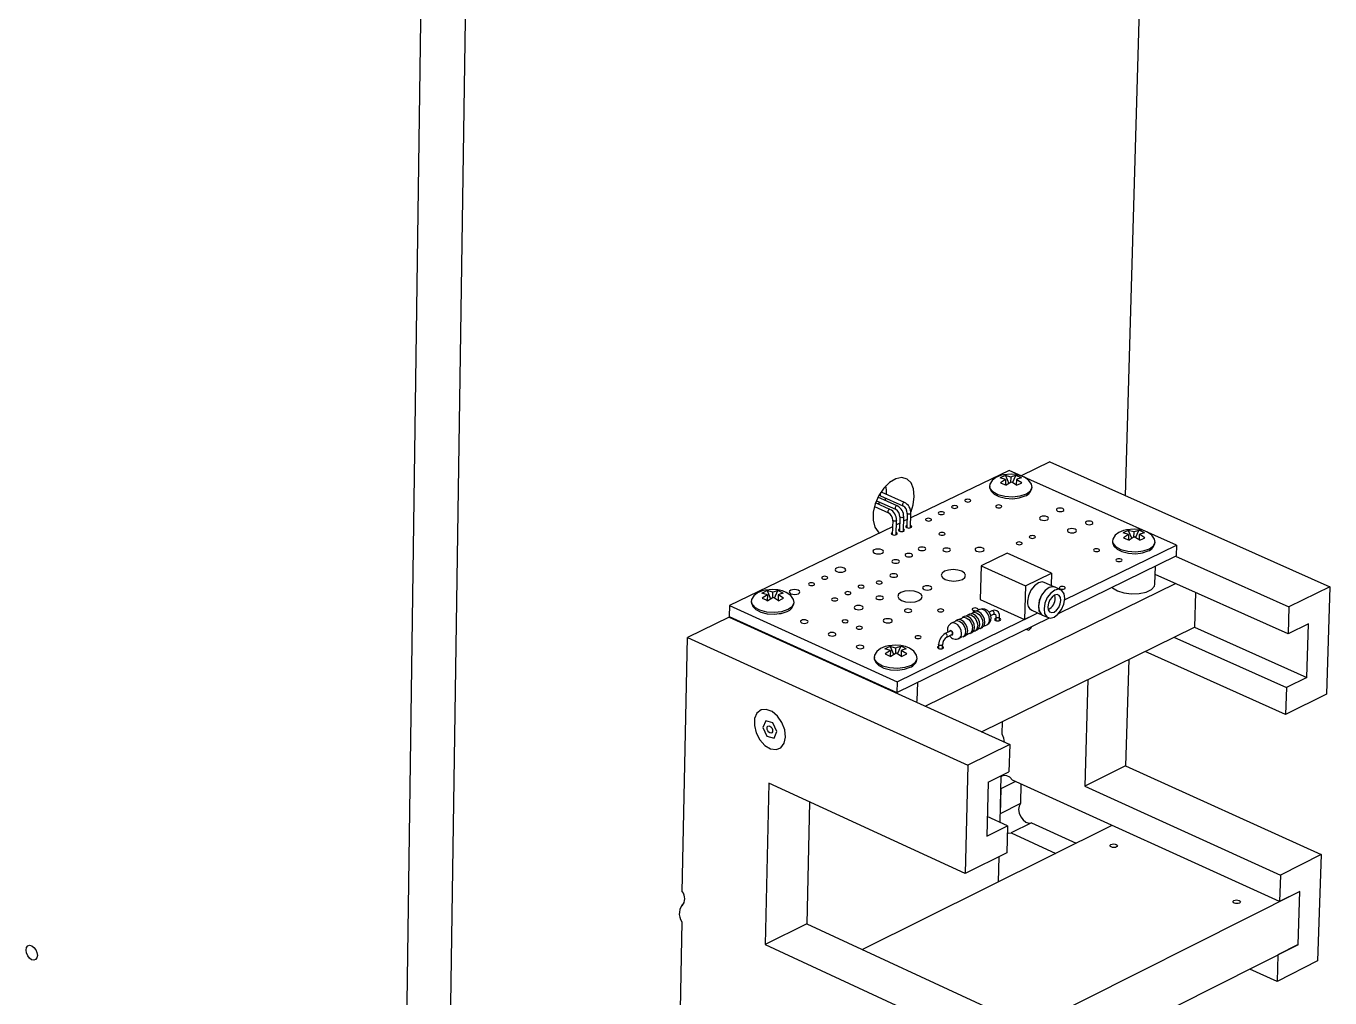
# Model space of a CAD drawing. Extents: x 0 to 156, y 0 to 202.
# Drawn here: x 122.34 to 151.48, y 151.74 to 173.46 of the extents above; entities that cross this region are included whole.
import ezdxf

# ---------------------------------------------------------------- set-up
doc = ezdxf.new("R2010")
doc.units = 0
doc.layers.get('0').update_dxf_attribs({"linetype": 'CONTINUOUS'})

msp = doc.modelspace()

# ---------------------------------------------------------------- linework, layer by layer
at = {"color": 7, "linetype": 'CONTINUOUS'}
for p, q in [((131.456, 195.077), (130.08, 97.453)), ((132.462, 194.166), (131.02, 97.987)), ((146.912, 162.963), (147.282, 175.914)), ((144.307, 163.529), (142.113, 162.468)), ((148.054, 161.857), (144.307, 163.529)), ((145.216, 163.718), (144.577, 163.409)), ((145.216, 163.718), (151.48, 160.928)), ((144.232, 163.323), (144.11, 163.359)), ((144.232, 163.323), (144.119, 163.251)), ((144.347, 163.379), (144.225, 163.415)), ((144.225, 163.415), (144.302, 163.232)), ((144.232, 163.323), (144.229, 163.202)), ((144.356, 163.267), (144.244, 163.195)), ((144.347, 163.379), (144.344, 163.259)), ((144.388, 163.251), (144.459, 163.415)), ((144.471, 163.323), (144.468, 163.201)), ((141.808, 162.735), (141.377, 162.929)), ((141.437, 162.959), (141.935, 162.736)), ((141.969, 162.813), (141.472, 163.036)), ((141.298, 162.72), (141.611, 162.579)), ((141.646, 162.657), (141.323, 162.802)), ((141.342, 162.851), (141.773, 162.658)), ((141.434, 162.81), (141.372, 162.78)), ((141.547, 162.91), (141.529, 162.855)), ((141.707, 162.413), (141.699, 162.091)), ((141.784, 162.089), (141.792, 162.411)), ((141.865, 162.348), (141.789, 162.312)), ((141.869, 162.491), (141.861, 162.169)), ((141.946, 162.167), (141.953, 162.489)), ((142.027, 162.427), (141.951, 162.39)), ((142.03, 162.569), (142.023, 162.247)), ((142.107, 162.246), (142.115, 162.567)), ((141.703, 162.27), (138.058, 160.507)), ((141.788, 162.137), (141.785, 162.138)), ((141.95, 162.215), (141.947, 162.216)), ((142.112, 162.293), (142.109, 162.295)), ((146.98, 162.096), (146.857, 162.132)), ((146.98, 162.096), (146.867, 162.023)), ((147.095, 162.152), (146.972, 162.188)), ((146.972, 162.188), (147.05, 162.004)), ((146.98, 162.096), (146.977, 161.974)), ((147.095, 162.152), (147.092, 162.03)), ((147.136, 162.024), (147.207, 162.188)), ((147.22, 162.096), (147.217, 161.973)), ((145.55, 160.633), (148.054, 161.857)), ((147.106, 162.04), (146.993, 161.967)), ((148.054, 161.857), (148.047, 161.617)), ((144.263, 161.678), (143.684, 161.397)), ((145.255, 161.233), (144.263, 161.678)), ((145.416, 160.33), (148.047, 161.617)), ((148.031, 161.609), (150.565, 160.477)), ((143.684, 161.397), (143.665, 160.643)), ((143.684, 161.397), (144.676, 160.951)), ((144.676, 160.951), (145.255, 161.233)), ((145.255, 161.233), (145.247, 160.958)), ((147.57, 160.987), (147.582, 161.389)), ((150.546, 159.875), (147.576, 161.203)), ((142.431, 158.258), (148.029, 161.001)), ((144.676, 160.951), (144.656, 160.196)), ((145.335, 160.919), (145.096, 161.026)), ((145.462, 160.862), (145.336, 160.919)), ((151.48, 160.928), (150.565, 160.477)), ((151.48, 160.928), (151.402, 158.525)), ((138.907, 160.746), (138.785, 160.783)), ((138.907, 160.746), (138.793, 160.673)), ((139.024, 160.803), (138.902, 160.84)), ((138.902, 160.84), (138.979, 160.656)), ((138.907, 160.746), (138.904, 160.623)), ((139.032, 160.69), (138.917, 160.616)), ((139.024, 160.803), (139.021, 160.683)), ((139.065, 160.672), (139.137, 160.84)), ((139.148, 160.746), (139.146, 160.621)), ((143.665, 160.643), (144.656, 160.196)), ((145.34, 160.677), (145.332, 160.74)), ((148.474, 160.802), (148.451, 160.026)), ((138.058, 160.507), (138.053, 160.266)), ((138.058, 160.507), (141.808, 158.804)), ((141.808, 158.804), (144.953, 160.341)), ((143.424, 160.317), (143.377, 160.294)), ((143.491, 160.34), (143.461, 160.325)), ((143.54, 160.373), (143.494, 160.351)), ((143.651, 160.418), (143.577, 160.382)), ((143.924, 160.389), (143.862, 160.359)), ((143.901, 160.283), (143.961, 160.313)), ((143.961, 160.313), (143.962, 160.313)), ((144.656, 160.196), (144.953, 160.341)), ((144.815, 160.403), (145.053, 160.296)), ((145.054, 160.295), (145.18, 160.239)), ((150.565, 160.477), (150.546, 159.875)), ((138.053, 160.248), (137.117, 159.796)), ((138.053, 160.266), (141.802, 158.562)), ((138.053, 160.248), (144.322, 157.399)), ((138.51, 160.058), (138.509, 160.041)), ((141.802, 158.562), (145.211, 160.23)), ((143.106, 160.152), (143.024, 160.112)), ((143.154, 160.185), (143.108, 160.162)), ((143.259, 160.227), (143.192, 160.194)), ((143.308, 160.26), (143.261, 160.237)), ((143.375, 160.283), (143.345, 160.269)), ((143.626, 159.987), (143.656, 160.002)), ((143.666, 159.997), (143.712, 160.02)), ((143.691, 157.686), (148.451, 160.026)), ((143.742, 160.044), (143.816, 160.08)), ((144.011, 160.258), (144.009, 160.172)), ((144.011, 160.258), (144.011, 160.257)), ((144.095, 160.17), (144.097, 160.255)), ((144.099, 160.219), (144.096, 160.22)), ((148.451, 160.026), (150.965, 158.899)), ((151.003, 160.1), (150.546, 159.875)), ((150.965, 158.899), (151.003, 160.1)), ((137.005, 154.112), (137.117, 159.796)), ((137.117, 159.796), (143.387, 156.939)), ((142.995, 159.936), (142.879, 159.879)), ((142.916, 159.803), (143.032, 159.859)), ((143.189, 159.774), (143.27, 159.814)), ((143.28, 159.809), (143.326, 159.832)), ((143.356, 159.856), (143.424, 159.889)), ((143.433, 159.884), (143.48, 159.907)), ((143.51, 159.931), (143.54, 159.945)), ((143.55, 159.941), (143.596, 159.963)), ((144.702, 159.972), (144.727, 159.961)), ((147.993, 159.801), (150.507, 158.672)), ((139.496, 159.592), (139.502, 159.607)), ((141.657, 159.5), (141.534, 159.537)), ((141.657, 159.5), (141.542, 159.426)), ((141.773, 159.557), (141.65, 159.594)), ((141.65, 159.594), (141.729, 159.408)), ((141.657, 159.5), (141.654, 159.376)), ((141.782, 159.443), (141.668, 159.369)), ((141.773, 159.557), (141.771, 159.435)), ((141.815, 159.426), (141.887, 159.594)), ((141.899, 159.5), (141.896, 159.375)), ((142.734, 159.634), (142.732, 159.549)), ((142.818, 159.547), (142.82, 159.632)), ((142.822, 159.595), (142.819, 159.597)), ((150.488, 158.072), (147.349, 159.484)), ((146.982, 159.304), (146.913, 156.923)), ((146.069, 158.855), (146.002, 156.472)), ((150.965, 158.899), (150.507, 158.672)), ((141.256, 158.81), (141.256, 158.792)), ((141.808, 158.804), (141.802, 158.562)), ((142.256, 158.388), (142.266, 158.789)), ((150.507, 158.672), (150.488, 158.072)), ((142.246, 158.342), (142.256, 158.388)), ((151.402, 158.525), (150.488, 158.072)), ((138.868, 157.933), (138.804, 157.784)), ((138.804, 157.784), (138.897, 157.588)), ((139.026, 157.887), (138.868, 157.933)), ((139.119, 157.69), (139.026, 157.887)), ((139.055, 157.541), (139.119, 157.69)), ((144.153, 157.631), (144.16, 157.916)), ((138.897, 157.588), (139.055, 157.541)), ((144.322, 157.399), (143.387, 156.939)), ((144.322, 157.399), (144.306, 156.793)), ((143.387, 156.939), (143.325, 154.519)), ((146.913, 156.923), (146.002, 156.472)), ((146.913, 156.923), (151.284, 154.941)), ((138.936, 156.534), (138.859, 152.933)), ((143.325, 154.519), (138.936, 156.534)), ((143.839, 156.563), (143.808, 155.355)), ((143.839, 156.563), (144.306, 156.793)), ((144.128, 156.706), (144.101, 155.665)), ((144.455, 156.576), (144.121, 156.411)), ((150.355, 153.889), (144.384, 156.608)), ((144.573, 156.522), (144.562, 156.081)), ((144.121, 156.411), (144.106, 155.855)), ((146.002, 156.472), (150.374, 154.484)), ((139.849, 156.115), (139.789, 153.393)), ((144.562, 156.081), (144.106, 155.855)), ((144.274, 155.586), (143.819, 155.794)), ((144.808, 155.651), (144.353, 155.426)), ((144.808, 155.651), (145.806, 155.196)), ((141.026, 152.821), (146.61, 155.595)), ((143.808, 155.355), (144.274, 155.586)), ((144.274, 155.586), (144.258, 154.982)), ((144.353, 155.426), (145.351, 154.969)), ((144.258, 154.982), (143.325, 154.519)), ((144.081, 154.894), (144.066, 154.331)), ((151.284, 154.941), (150.374, 154.484)), ((151.284, 154.941), (151.206, 152.564)), ((150.374, 154.484), (150.355, 153.889)), ((150.81, 154.115), (143.683, 150.537)), ((150.81, 154.117), (150.355, 153.889)), ((150.772, 152.929), (150.81, 154.117)), ((150.772, 152.926), (150.81, 154.115)), ((150.807, 154.116), (150.81, 154.115)), ((136.992, 153.435), (136.859, 146.701)), ((139.789, 153.393), (138.859, 152.933)), ((139.789, 153.393), (144.163, 151.369)), ((138.859, 152.933), (143.233, 150.903)), ((150.772, 152.926), (143.652, 149.339)), ((150.772, 152.929), (150.317, 152.699)), ((150.317, 152.699), (150.298, 152.106)), ((151.206, 152.564), (150.298, 152.106)), ((150.298, 152.106), (149.693, 152.383))]:
    msp.add_line(p, q, dxfattribs=at)
for points in [[(142.19, 162.948), (142.174, 163.115), (142.118, 163.247), (142.027, 163.334), (141.91, 163.366), (141.777, 163.341), (141.639, 163.261), (141.509, 163.134), (141.398, 162.97), (141.317, 162.784), (141.272, 162.593), (141.268, 162.414), (141.305, 162.262), (141.379, 162.152), (141.408, 162.127)], [(144.355, 163.443), (144.186, 163.429), (144.115, 163.412), (144.012, 163.368), (143.929, 163.304), (143.881, 163.22), (143.873, 163.171)], [(144.225, 163.415), (144.141, 163.377), (144.11, 163.359)], [(144.119, 163.251), (144.208, 163.212), (144.244, 163.195)], [(144.459, 163.415), (144.38, 163.392), (144.347, 163.379)], [(144.822, 163.148), (144.809, 163.22), (144.751, 163.306), (144.652, 163.375), (144.565, 163.409), (144.462, 163.433), (144.355, 163.443)], [(144.478, 163.195), (144.393, 163.249), (144.356, 163.267)], [(144.583, 163.359), (144.494, 163.402), (144.459, 163.415)], [(144.583, 163.359), (144.505, 163.337), (144.471, 163.323)], [(144.592, 163.251), (144.508, 163.304), (144.471, 163.323)], [(144.478, 163.195), (144.562, 163.237), (144.592, 163.251)], [(141.456, 163.035), (141.445, 163.027), (141.435, 163.014), (141.428, 162.999), (141.426, 162.984), (141.428, 162.97), (141.434, 162.961), (141.437, 162.959)], [(141.472, 163.036), (141.467, 163.038), (141.456, 163.035)], [(142.118, 162.612), (142.165, 162.76), (142.19, 162.948)], [(143.873, 163.172), (143.881, 163.13), (143.943, 163.053), (144.059, 162.991), (144.215, 162.951), (144.388, 162.94), (144.556, 162.959), (144.696, 163.004)], [(143.878, 163.172), (143.874, 163.147), (143.905, 163.066), (143.972, 162.998), (144.081, 162.942), (144.226, 162.905), (144.383, 162.895), (144.492, 162.907)], [(144.492, 162.907), (144.536, 162.912), (144.671, 162.956)], [(144.696, 163.004), (144.789, 163.071), (144.822, 163.15), (144.822, 163.151)], [(143.139, 162.733), (143.116, 162.739), (143.09, 162.742), (143.064, 162.739), (143.043, 162.733), (143.029, 162.722), (143.025, 162.71), (143.031, 162.698), (143.047, 162.688), (143.069, 162.681), (143.095, 162.679), (143.121, 162.681), (143.142, 162.688), (143.156, 162.698), (143.16, 162.71), (143.154, 162.722), (143.139, 162.733)], [(143.431, 162.874), (143.408, 162.881), (143.382, 162.883), (143.357, 162.881), (143.335, 162.874), (143.322, 162.864), (143.317, 162.852), (143.324, 162.84), (143.339, 162.83), (143.362, 162.823), (143.388, 162.821), (143.413, 162.823), (143.435, 162.83), (143.448, 162.84), (143.453, 162.852), (143.446, 162.864), (143.431, 162.874)], [(144.123, 162.746), (144.101, 162.752), (144.075, 162.755), (144.049, 162.752), (144.028, 162.746), (144.014, 162.735), (144.01, 162.723), (144.016, 162.711), (144.032, 162.701), (144.054, 162.694), (144.08, 162.692), (144.106, 162.694), (144.127, 162.701), (144.141, 162.711), (144.145, 162.723), (144.139, 162.735), (144.123, 162.746)], [(145.507, 162.673), (145.479, 162.682), (145.446, 162.685), (145.414, 162.682), (145.387, 162.673), (145.37, 162.66), (145.365, 162.645), (145.373, 162.63), (145.392, 162.617), (145.421, 162.609), (145.453, 162.606), (145.486, 162.609), (145.512, 162.617), (145.53, 162.63), (145.535, 162.645), (145.527, 162.66), (145.507, 162.673)], [(142.553, 162.449), (142.531, 162.456), (142.505, 162.459), (142.479, 162.456), (142.457, 162.449), (142.444, 162.439), (142.439, 162.427), (142.446, 162.415), (142.461, 162.405), (142.484, 162.398), (142.51, 162.396), (142.535, 162.398), (142.557, 162.405), (142.571, 162.415), (142.575, 162.427), (142.569, 162.439), (142.553, 162.449)], [(142.84, 162.594), (142.817, 162.601), (142.791, 162.603), (142.766, 162.601), (142.744, 162.594), (142.731, 162.584), (142.726, 162.571), (142.733, 162.559), (142.748, 162.549), (142.77, 162.542), (142.797, 162.54), (142.822, 162.542), (142.844, 162.549), (142.857, 162.559), (142.862, 162.571), (142.855, 162.584), (142.84, 162.594)], [(145.158, 162.492), (145.124, 162.502), (145.085, 162.506), (145.046, 162.502), (145.014, 162.492), (144.994, 162.476), (144.987, 162.458), (144.997, 162.44), (145.02, 162.425), (145.054, 162.415), (145.093, 162.411), (145.132, 162.415), (145.164, 162.425), (145.185, 162.44), (145.191, 162.458), (145.181, 162.476), (145.158, 162.492)], [(146.157, 162.383), (146.128, 162.391), (146.096, 162.394), (146.063, 162.391), (146.037, 162.383), (146.02, 162.37), (146.014, 162.355), (146.022, 162.34), (146.042, 162.327), (146.07, 162.318), (146.103, 162.315), (146.135, 162.318), (146.162, 162.327), (146.179, 162.34), (146.184, 162.355), (146.176, 162.37), (146.157, 162.383)], [(141.7, 162.14), (141.692, 162.137), (141.679, 162.127), (141.674, 162.115), (141.68, 162.103), (141.696, 162.092), (141.718, 162.085), (141.745, 162.083), (141.77, 162.085), (141.792, 162.092), (141.806, 162.103), (141.81, 162.115), (141.804, 162.127), (141.788, 162.137)], [(141.862, 162.218), (141.854, 162.215), (141.84, 162.205), (141.836, 162.193), (141.842, 162.181), (141.858, 162.171), (141.88, 162.164), (141.906, 162.161), (141.932, 162.164), (141.953, 162.171), (141.967, 162.181), (141.971, 162.193), (141.965, 162.205), (141.95, 162.215)], [(142.024, 162.297), (142.016, 162.293), (142.002, 162.283), (141.998, 162.271), (142.004, 162.259), (142.019, 162.249), (142.042, 162.242), (142.068, 162.24), (142.094, 162.242), (142.115, 162.249), (142.129, 162.259), (142.133, 162.271), (142.127, 162.283), (142.112, 162.293)], [(142.856, 162.131), (142.834, 162.138), (142.808, 162.141), (142.782, 162.138), (142.76, 162.131), (142.747, 162.121), (142.742, 162.109), (142.749, 162.097), (142.764, 162.087), (142.787, 162.08), (142.813, 162.078), (142.838, 162.08), (142.86, 162.087), (142.874, 162.097), (142.878, 162.109), (142.872, 162.121), (142.856, 162.131)], [(144.874, 162.063), (144.852, 162.069), (144.826, 162.072), (144.8, 162.069), (144.778, 162.063), (144.765, 162.052), (144.761, 162.04), (144.767, 162.028), (144.782, 162.018), (144.805, 162.011), (144.831, 162.009), (144.857, 162.011), (144.878, 162.018), (144.892, 162.028), (144.896, 162.04), (144.89, 162.052), (144.874, 162.063)], [(145.783, 162.212), (145.749, 162.223), (145.71, 162.226), (145.671, 162.223), (145.639, 162.212), (145.618, 162.197), (145.612, 162.179), (145.621, 162.161), (145.645, 162.145), (145.679, 162.135), (145.718, 162.132), (145.757, 162.135), (145.789, 162.145), (145.809, 162.161), (145.816, 162.179), (145.806, 162.197), (145.783, 162.212)], [(147.104, 162.217), (146.934, 162.203), (146.863, 162.186), (146.76, 162.142), (146.677, 162.078), (146.628, 161.994), (146.62, 161.944)], [(146.972, 162.188), (146.888, 162.15), (146.857, 162.132)], [(147.207, 162.188), (147.128, 162.165), (147.095, 162.152)], [(147.572, 161.919), (147.56, 161.992), (147.501, 162.078), (147.401, 162.148), (147.315, 162.182), (147.212, 162.207), (147.104, 162.217)], [(147.332, 162.132), (147.243, 162.175), (147.207, 162.188)], [(147.332, 162.132), (147.254, 162.109), (147.22, 162.096)], [(147.342, 162.023), (147.257, 162.077), (147.22, 162.096)], [(141.465, 161.755), (141.425, 161.767), (141.379, 161.771), (141.334, 161.767), (141.296, 161.755), (141.272, 161.737), (141.265, 161.716), (141.275, 161.695), (141.303, 161.677), (141.342, 161.665), (141.388, 161.66), (141.433, 161.665), (141.471, 161.677), (141.495, 161.695), (141.503, 161.716), (141.492, 161.737), (141.465, 161.755)], [(142.42, 161.803), (142.391, 161.812), (142.359, 161.815), (142.326, 161.812), (142.299, 161.803), (142.282, 161.79), (142.277, 161.775), (142.284, 161.76), (142.304, 161.747), (142.332, 161.739), (142.365, 161.736), (142.397, 161.739), (142.424, 161.747), (142.442, 161.76), (142.447, 161.775), (142.439, 161.79), (142.42, 161.803)], [(142.969, 161.779), (142.941, 161.787), (142.908, 161.79), (142.876, 161.787), (142.849, 161.779), (142.832, 161.766), (142.826, 161.751), (142.834, 161.735), (142.854, 161.723), (142.882, 161.714), (142.915, 161.711), (142.947, 161.714), (142.974, 161.723), (142.991, 161.735), (142.996, 161.751), (142.989, 161.766), (142.969, 161.779)], [(143.719, 161.793), (143.685, 161.803), (143.645, 161.807), (143.607, 161.803), (143.575, 161.793), (143.554, 161.777), (143.548, 161.759), (143.557, 161.741), (143.58, 161.725), (143.614, 161.715), (143.653, 161.711), (143.692, 161.715), (143.724, 161.725), (143.745, 161.741), (143.751, 161.759), (143.742, 161.777), (143.719, 161.793)], [(144.582, 161.92), (144.559, 161.927), (144.533, 161.93), (144.507, 161.927), (144.486, 161.92), (144.472, 161.91), (144.468, 161.898), (144.474, 161.886), (144.49, 161.876), (144.512, 161.869), (144.539, 161.866), (144.564, 161.869), (144.586, 161.876), (144.599, 161.886), (144.604, 161.898), (144.597, 161.91), (144.582, 161.92)], [(146.309, 161.767), (146.287, 161.774), (146.261, 161.777), (146.235, 161.774), (146.214, 161.767), (146.2, 161.757), (146.196, 161.745), (146.202, 161.733), (146.218, 161.723), (146.24, 161.716), (146.266, 161.713), (146.292, 161.716), (146.313, 161.723), (146.327, 161.733), (146.331, 161.745), (146.325, 161.757), (146.309, 161.767)], [(146.62, 161.945), (146.628, 161.902), (146.69, 161.824), (146.808, 161.762), (146.964, 161.722), (147.139, 161.711), (147.307, 161.729), (147.447, 161.775)], [(146.624, 161.945), (146.621, 161.919), (146.653, 161.837), (146.721, 161.769), (146.831, 161.712), (146.977, 161.675), (147.135, 161.665), (147.243, 161.678)], [(146.867, 162.023), (146.957, 161.984), (146.993, 161.967)], [(147.228, 161.967), (147.142, 162.021), (147.106, 162.04)], [(147.228, 161.967), (147.312, 162.009), (147.342, 162.023)], [(147.447, 161.775), (147.539, 161.843), (147.572, 161.922), (147.572, 161.922)], [(141.832, 161.518), (141.804, 161.527), (141.771, 161.53), (141.739, 161.527), (141.712, 161.518), (141.694, 161.505), (141.689, 161.49), (141.697, 161.475), (141.716, 161.462), (141.744, 161.454), (141.777, 161.451), (141.809, 161.454), (141.836, 161.462), (141.854, 161.475), (141.859, 161.49), (141.851, 161.505), (141.832, 161.518)], [(142.126, 161.661), (142.098, 161.669), (142.065, 161.673), (142.033, 161.669), (142.006, 161.661), (141.988, 161.648), (141.983, 161.633), (141.991, 161.618), (142.01, 161.605), (142.038, 161.596), (142.071, 161.593), (142.103, 161.596), (142.13, 161.605), (142.148, 161.618), (142.153, 161.633), (142.145, 161.648), (142.126, 161.661)], [(146.811, 161.543), (146.788, 161.55), (146.762, 161.552), (146.736, 161.55), (146.715, 161.543), (146.701, 161.533), (146.697, 161.521), (146.703, 161.509), (146.719, 161.498), (146.742, 161.491), (146.768, 161.489), (146.794, 161.491), (146.815, 161.498), (146.829, 161.509), (146.833, 161.521), (146.826, 161.533), (146.811, 161.543)], [(147.243, 161.678), (147.288, 161.683), (147.421, 161.727)], [(140.619, 161.345), (140.579, 161.358), (140.533, 161.362), (140.488, 161.358), (140.45, 161.345), (140.426, 161.327), (140.418, 161.306), (140.429, 161.285), (140.456, 161.267), (140.496, 161.255), (140.542, 161.25), (140.587, 161.255), (140.625, 161.267), (140.649, 161.285), (140.657, 161.306), (140.646, 161.327), (140.619, 161.345)], [(141.789, 161.206), (141.761, 161.215), (141.728, 161.218), (141.695, 161.215), (141.669, 161.206), (141.651, 161.193), (141.646, 161.178), (141.653, 161.163), (141.673, 161.15), (141.701, 161.141), (141.734, 161.138), (141.766, 161.141), (141.793, 161.15), (141.811, 161.163), (141.816, 161.178), (141.808, 161.193), (141.789, 161.206)], [(143.251, 161.274), (143.161, 161.301), (143.056, 161.311), (142.952, 161.301), (142.866, 161.274), (142.811, 161.232), (142.794, 161.184), (142.818, 161.135), (142.881, 161.093), (142.971, 161.066), (143.077, 161.056), (143.18, 161.066), (143.266, 161.093), (143.322, 161.135), (143.338, 161.184), (143.314, 161.232), (143.251, 161.274)], [(139.939, 161.009), (139.916, 161.016), (139.89, 161.018), (139.864, 161.016), (139.843, 161.009), (139.829, 160.999), (139.824, 160.987), (139.83, 160.974), (139.846, 160.964), (139.868, 160.957), (139.894, 160.955), (139.92, 160.957), (139.942, 160.964), (139.956, 160.974), (139.96, 160.987), (139.954, 160.999), (139.939, 161.009)], [(140.234, 161.152), (140.211, 161.159), (140.185, 161.161), (140.159, 161.159), (140.138, 161.152), (140.124, 161.142), (140.12, 161.13), (140.126, 161.117), (140.141, 161.107), (140.164, 161.1), (140.19, 161.098), (140.216, 161.1), (140.237, 161.107), (140.251, 161.117), (140.255, 161.13), (140.249, 161.142), (140.234, 161.152)], [(141.048, 160.952), (141.025, 160.958), (140.999, 160.961), (140.973, 160.958), (140.952, 160.952), (140.938, 160.941), (140.933, 160.929), (140.94, 160.917), (140.955, 160.906), (140.978, 160.9), (141.004, 160.897), (141.03, 160.9), (141.051, 160.906), (141.065, 160.917), (141.07, 160.929), (141.064, 160.941), (141.048, 160.952)], [(141.452, 161.043), (141.43, 161.05), (141.404, 161.052), (141.378, 161.05), (141.356, 161.043), (141.342, 161.032), (141.338, 161.02), (141.344, 161.008), (141.36, 160.998), (141.382, 160.991), (141.409, 160.988), (141.434, 160.991), (141.456, 160.998), (141.47, 161.008), (141.474, 161.02), (141.468, 161.032), (141.452, 161.043)], [(142.549, 160.934), (142.515, 160.945), (142.476, 160.948), (142.437, 160.945), (142.405, 160.934), (142.384, 160.919), (142.377, 160.901), (142.387, 160.882), (142.41, 160.867), (142.444, 160.857), (142.483, 160.853), (142.522, 160.857), (142.554, 160.867), (142.575, 160.882), (142.581, 160.901), (142.572, 160.919), (142.549, 160.934)], [(145.096, 161.026), (145.051, 161.037), (144.963, 161.017), (144.874, 160.951), (144.797, 160.848), (144.744, 160.726), (144.724, 160.602)], [(145.335, 160.919), (145.29, 160.93), (145.202, 160.909), (145.113, 160.843), (145.036, 160.741), (144.983, 160.619), (144.963, 160.494), (144.977, 160.387), (145.025, 160.314), (145.053, 160.296)], [(145.336, 160.919), (145.291, 160.929), (145.203, 160.909), (145.114, 160.843), (145.037, 160.74), (144.985, 160.618), (144.964, 160.494), (144.978, 160.387), (145.026, 160.313), (145.054, 160.295)], [(145.544, 160.924), (145.521, 160.931), (145.495, 160.934), (145.469, 160.931), (145.448, 160.924), (145.434, 160.914), (145.43, 160.902), (145.436, 160.89), (145.452, 160.879), (145.475, 160.873), (145.501, 160.87), (145.527, 160.873), (145.548, 160.879), (145.562, 160.89), (145.566, 160.902), (145.56, 160.914), (145.544, 160.924)], [(146.612, 160.914), (146.624, 160.902), (146.73, 160.835), (146.877, 160.788), (147.047, 160.767), (147.22, 160.774), (147.374, 160.809), (147.492, 160.866), (147.558, 160.94), (147.57, 160.987)], [(139.03, 160.869), (138.86, 160.854), (138.789, 160.836), (138.686, 160.792), (138.603, 160.726), (138.554, 160.642), (138.546, 160.591)], [(138.546, 160.592), (138.553, 160.552), (138.615, 160.474), (138.731, 160.41), (138.887, 160.37), (139.062, 160.359), (139.231, 160.378), (139.373, 160.424)], [(138.551, 160.592), (138.548, 160.568), (138.579, 160.485), (138.647, 160.417), (138.757, 160.36), (138.904, 160.323), (139.062, 160.314), (139.168, 160.326)], [(138.902, 160.84), (138.817, 160.802), (138.785, 160.783)], [(138.793, 160.673), (138.881, 160.634), (138.917, 160.616)], [(139.137, 160.84), (139.058, 160.817), (139.024, 160.803)], [(139.502, 160.572), (139.489, 160.646), (139.429, 160.733), (139.329, 160.802), (139.242, 160.836), (139.138, 160.86), (139.03, 160.869)], [(139.153, 160.616), (139.068, 160.671), (139.032, 160.69)], [(139.262, 160.783), (139.173, 160.826), (139.137, 160.84)], [(139.262, 160.783), (139.182, 160.76), (139.148, 160.746)], [(139.27, 160.673), (139.184, 160.727), (139.148, 160.746)], [(139.153, 160.616), (139.238, 160.659), (139.27, 160.673)], [(139.596, 160.85), (139.557, 160.862), (139.511, 160.867), (139.465, 160.862), (139.427, 160.85), (139.403, 160.832), (139.395, 160.811), (139.406, 160.789), (139.433, 160.771), (139.473, 160.759), (139.519, 160.755), (139.564, 160.759), (139.602, 160.771), (139.626, 160.789), (139.634, 160.811), (139.623, 160.832), (139.596, 160.85)], [(140.458, 160.665), (140.435, 160.672), (140.409, 160.675), (140.383, 160.672), (140.361, 160.665), (140.347, 160.655), (140.343, 160.643), (140.349, 160.63), (140.365, 160.62), (140.387, 160.613), (140.414, 160.611), (140.439, 160.613), (140.461, 160.62), (140.475, 160.63), (140.479, 160.643), (140.473, 160.655), (140.458, 160.665)], [(140.753, 160.808), (140.73, 160.815), (140.704, 160.818), (140.678, 160.815), (140.657, 160.808), (140.643, 160.798), (140.638, 160.786), (140.644, 160.774), (140.66, 160.763), (140.683, 160.756), (140.709, 160.754), (140.735, 160.756), (140.756, 160.763), (140.77, 160.774), (140.775, 160.786), (140.769, 160.798), (140.753, 160.808)], [(141.472, 160.706), (141.445, 160.714), (141.413, 160.717), (141.382, 160.714), (141.356, 160.706), (141.339, 160.694), (141.334, 160.679), (141.341, 160.664), (141.36, 160.652), (141.387, 160.643), (141.419, 160.64), (141.45, 160.643), (141.476, 160.652), (141.493, 160.664), (141.498, 160.679), (141.491, 160.694), (141.472, 160.706)], [(142.278, 160.801), (142.187, 160.828), (142.082, 160.838), (141.979, 160.828), (141.892, 160.801), (141.836, 160.759), (141.82, 160.71), (141.844, 160.662), (141.907, 160.62), (141.997, 160.592), (142.102, 160.583), (142.206, 160.592), (142.292, 160.62), (142.348, 160.662), (142.365, 160.71), (142.34, 160.759), (142.278, 160.801)], [(145.552, 160.663), (145.538, 160.77), (145.49, 160.844), (145.417, 160.873), (145.329, 160.852), (145.24, 160.786), (145.163, 160.684), (145.11, 160.561), (145.09, 160.437), (145.104, 160.33), (145.152, 160.257), (145.225, 160.228), (145.313, 160.248), (145.402, 160.315), (145.479, 160.417), (145.532, 160.539), (145.552, 160.663)], [(145.466, 160.621), (145.457, 160.688), (145.427, 160.734), (145.381, 160.752), (145.326, 160.739), (145.27, 160.698), (145.222, 160.634), (145.189, 160.557), (145.176, 160.48), (145.185, 160.413), (145.215, 160.367), (145.261, 160.349), (145.316, 160.362), (145.372, 160.403), (145.42, 160.467), (145.453, 160.543), (145.466, 160.621)], [(139.168, 160.326), (139.216, 160.332), (139.348, 160.376)], [(139.373, 160.424), (139.467, 160.492), (139.502, 160.572), (139.502, 160.575)], [(141.017, 160.494), (140.983, 160.505), (140.943, 160.508), (140.904, 160.505), (140.872, 160.494), (140.851, 160.479), (140.845, 160.461), (140.854, 160.442), (140.877, 160.427), (140.911, 160.416), (140.951, 160.413), (140.989, 160.416), (141.022, 160.427), (141.043, 160.442), (141.049, 160.461), (141.04, 160.479), (141.017, 160.494)], [(142.107, 160.419), (142.079, 160.428), (142.048, 160.431), (142.016, 160.428), (141.99, 160.419), (141.973, 160.407), (141.968, 160.392), (141.976, 160.377), (141.995, 160.365), (142.022, 160.356), (142.054, 160.353), (142.085, 160.356), (142.111, 160.365), (142.128, 160.377), (142.133, 160.392), (142.126, 160.407), (142.107, 160.419)], [(142.827, 160.422), (142.804, 160.429), (142.778, 160.432), (142.752, 160.429), (142.731, 160.422), (142.717, 160.412), (142.712, 160.4), (142.719, 160.387), (142.734, 160.377), (142.757, 160.37), (142.783, 160.368), (142.809, 160.37), (142.831, 160.377), (142.845, 160.387), (142.849, 160.4), (142.843, 160.412), (142.827, 160.422)], [(143.377, 160.294), (143.412, 160.303), (143.468, 160.291), (143.523, 160.253), (143.569, 160.194), (143.598, 160.123), (143.608, 160.052)], [(143.596, 159.963), (143.609, 159.971), (143.642, 160.013), (143.654, 160.075), (143.645, 160.146), (143.615, 160.217), (143.569, 160.275), (143.514, 160.314), (143.459, 160.325), (143.424, 160.317)], [(143.597, 160.445), (143.575, 160.452), (143.548, 160.454), (143.523, 160.452), (143.501, 160.445), (143.487, 160.435), (143.483, 160.422), (143.489, 160.41), (143.505, 160.4), (143.527, 160.393), (143.554, 160.391), (143.58, 160.393), (143.601, 160.4), (143.615, 160.41), (143.619, 160.422), (143.613, 160.435), (143.597, 160.445)], [(143.494, 160.351), (143.528, 160.359), (143.584, 160.348), (143.639, 160.309), (143.685, 160.251), (143.715, 160.18), (143.724, 160.109)], [(143.712, 160.02), (143.725, 160.028), (143.758, 160.07), (143.77, 160.131), (143.761, 160.203), (143.731, 160.273), (143.685, 160.332), (143.63, 160.37), (143.575, 160.382), (143.54, 160.373)], [(143.908, 160.229), (143.901, 160.287), (143.872, 160.349), (143.824, 160.399), (143.769, 160.427), (143.71, 160.434), (143.654, 160.419), (143.65, 160.417)], [(144.097, 160.255), (144.092, 160.306), (144.069, 160.36), (144.032, 160.392), (143.981, 160.404), (143.924, 160.389)], [(143.961, 160.313), (143.979, 160.318), (143.991, 160.317), (144.003, 160.304), (144.01, 160.279), (144.011, 160.258)], [(139.788, 160.176), (139.76, 160.185), (139.727, 160.188), (139.694, 160.185), (139.667, 160.176), (139.65, 160.163), (139.644, 160.148), (139.652, 160.133), (139.671, 160.12), (139.7, 160.111), (139.733, 160.108), (139.765, 160.111), (139.792, 160.12), (139.81, 160.133), (139.815, 160.148), (139.807, 160.163), (139.788, 160.176)], [(140.69, 160.178), (140.668, 160.184), (140.642, 160.187), (140.616, 160.184), (140.594, 160.178), (140.58, 160.167), (140.576, 160.155), (140.582, 160.143), (140.597, 160.132), (140.62, 160.125), (140.646, 160.123), (140.672, 160.125), (140.694, 160.132), (140.708, 160.143), (140.712, 160.155), (140.706, 160.167), (140.69, 160.178)], [(141.008, 160.034), (140.985, 160.041), (140.959, 160.043), (140.933, 160.041), (140.912, 160.034), (140.898, 160.023), (140.893, 160.011), (140.899, 159.999), (140.915, 159.989), (140.938, 159.982), (140.964, 159.979), (140.99, 159.982), (141.011, 159.989), (141.025, 159.999), (141.029, 160.011), (141.023, 160.023), (141.008, 160.034)], [(141.667, 160.2), (141.633, 160.211), (141.593, 160.214), (141.554, 160.211), (141.522, 160.2), (141.501, 160.185), (141.495, 160.166), (141.504, 160.148), (141.527, 160.133), (141.561, 160.122), (141.601, 160.119), (141.64, 160.122), (141.672, 160.133), (141.693, 160.148), (141.699, 160.166), (141.69, 160.185), (141.667, 160.2)], [(143.108, 160.162), (143.142, 160.171), (143.198, 160.159), (143.253, 160.121), (143.299, 160.062), (143.329, 159.992), (143.338, 159.92)], [(143.326, 159.832), (143.339, 159.839), (143.372, 159.882), (143.384, 159.943), (143.375, 160.014), (143.345, 160.085), (143.299, 160.144), (143.244, 160.182), (143.189, 160.194), (143.154, 160.185)], [(143.261, 160.237), (143.296, 160.246), (143.352, 160.234), (143.407, 160.196), (143.453, 160.137), (143.482, 160.067), (143.492, 159.995)], [(143.48, 159.907), (143.493, 159.914), (143.525, 159.957), (143.538, 160.018), (143.529, 160.089), (143.499, 160.16), (143.453, 160.219), (143.398, 160.257), (143.343, 160.269), (143.308, 160.26)], [(144.011, 160.222), (144.003, 160.219), (143.989, 160.208), (143.985, 160.196), (143.991, 160.184), (144.006, 160.174), (144.029, 160.167), (144.055, 160.164), (144.081, 160.167), (144.103, 160.174), (144.117, 160.184), (144.121, 160.196), (144.115, 160.208), (144.099, 160.219)], [(140.412, 159.893), (140.384, 159.902), (140.351, 159.905), (140.318, 159.902), (140.291, 159.893), (140.274, 159.88), (140.268, 159.865), (140.276, 159.85), (140.296, 159.837), (140.324, 159.828), (140.357, 159.825), (140.389, 159.828), (140.416, 159.837), (140.434, 159.85), (140.439, 159.865), (140.432, 159.88), (140.412, 159.893)], [(142.32, 159.822), (142.298, 159.829), (142.271, 159.832), (142.246, 159.829), (142.224, 159.822), (142.21, 159.812), (142.206, 159.8), (142.212, 159.787), (142.228, 159.777), (142.25, 159.77), (142.276, 159.768), (142.302, 159.77), (142.324, 159.777), (142.338, 159.787), (142.342, 159.8), (142.336, 159.812), (142.32, 159.822)], [(143.045, 159.883), (143.043, 159.899), (143.036, 159.914), (143.026, 159.927), (143.014, 159.935), (143.002, 159.938), (142.995, 159.936)], [(144.702, 159.972), (144.696, 159.976), (144.695, 159.977)], [(141.038, 159.61), (141.009, 159.618), (140.976, 159.621), (140.944, 159.618), (140.917, 159.61), (140.899, 159.597), (140.894, 159.581), (140.902, 159.566), (140.921, 159.553), (140.95, 159.544), (140.983, 159.541), (141.015, 159.544), (141.042, 159.553), (141.06, 159.566), (141.065, 159.581), (141.057, 159.597), (141.038, 159.61)], [(141.781, 159.624), (141.61, 159.609), (141.539, 159.591), (141.435, 159.547), (141.352, 159.482), (141.302, 159.397), (141.294, 159.346)], [(141.65, 159.594), (141.565, 159.556), (141.534, 159.537)], [(141.542, 159.426), (141.632, 159.387), (141.668, 159.369)], [(141.887, 159.594), (141.807, 159.571), (141.773, 159.557)], [(142.253, 159.324), (142.241, 159.398), (142.181, 159.486), (142.08, 159.556), (141.993, 159.59), (141.889, 159.614), (141.781, 159.624)], [(141.905, 159.369), (141.819, 159.424), (141.782, 159.443)], [(142.012, 159.537), (141.923, 159.581), (141.887, 159.594)], [(142.012, 159.537), (141.933, 159.514), (141.899, 159.5)], [(142.021, 159.426), (141.935, 159.481), (141.899, 159.5)], [(141.905, 159.369), (141.99, 159.412), (142.021, 159.426)], [(142.734, 159.599), (142.726, 159.595), (142.712, 159.585), (142.707, 159.573), (142.714, 159.56), (142.729, 159.55), (142.752, 159.543), (142.778, 159.541), (142.804, 159.543), (142.826, 159.55), (142.84, 159.56), (142.844, 159.573), (142.838, 159.585), (142.822, 159.595)], [(141.294, 159.346), (141.302, 159.305), (141.364, 159.226), (141.481, 159.162), (141.638, 159.122), (141.814, 159.11), (141.984, 159.129), (142.125, 159.176)], [(141.299, 159.347), (141.296, 159.32), (141.328, 159.237), (141.397, 159.168), (141.509, 159.111), (141.656, 159.074), (141.815, 159.065), (141.92, 159.078)], [(141.92, 159.078), (141.97, 159.084), (142.1, 159.128)], [(142.125, 159.176), (142.22, 159.245), (142.253, 159.325), (142.254, 159.327)], [(139.281, 157.428), (139.311, 157.568), (139.293, 157.73), (139.231, 157.894), (139.133, 158.036), (139.011, 158.138), (138.882, 158.186), (138.765, 158.173), (138.674, 158.102), (138.621, 157.981), (138.615, 157.827), (138.656, 157.662), (138.737, 157.506), (138.849, 157.382), (138.976, 157.305), (139.102, 157.287), (139.208, 157.33), (139.281, 157.428)], [(138.899, 157.766), (138.904, 157.793), (138.918, 157.811), (138.939, 157.818), (138.963, 157.813), (138.987, 157.796), (139.007, 157.771), (139.02, 157.74), (139.024, 157.709), (139.018, 157.682), (139.004, 157.664), (138.984, 157.657), (138.96, 157.662), (138.936, 157.679), (138.916, 157.704), (138.903, 157.735), (138.899, 157.766)], [(144.203, 157.453), (144.191, 157.541), (144.153, 157.631)], [(144.384, 156.608), (144.326, 156.668), (144.262, 156.704), (144.198, 156.712), (144.144, 156.691), (144.128, 156.675)], [(144.562, 156.081), (144.531, 156.024), (144.522, 155.95), (144.535, 155.868), (144.57, 155.787), (144.622, 155.718), (144.684, 155.668), (144.749, 155.645), (144.808, 155.651)], [(144.27, 155.425), (144.293, 155.42), (144.353, 155.426)], [(146.705, 155.168), (146.725, 155.155), (146.733, 155.14), (146.728, 155.124), (146.71, 155.111), (146.684, 155.103), (146.652, 155.1), (146.619, 155.103), (146.591, 155.111), (146.572, 155.124), (146.564, 155.14), (146.569, 155.155), (146.586, 155.168), (146.613, 155.177), (146.645, 155.18), (146.677, 155.177), (146.705, 155.168)], [(149.454, 153.915), (149.473, 153.902), (149.481, 153.886), (149.476, 153.871), (149.459, 153.858), (149.433, 153.849), (149.401, 153.846), (149.368, 153.849), (149.34, 153.858), (149.32, 153.871), (149.312, 153.886), (149.317, 153.902), (149.334, 153.915), (149.361, 153.924), (149.393, 153.927), (149.425, 153.924), (149.454, 153.915)], [(122.336, 152.806), (122.346, 152.861), (122.374, 152.898), (122.415, 152.913), (122.463, 152.902), (122.511, 152.867), (122.552, 152.814), (122.579, 152.751), (122.588, 152.687), (122.578, 152.632), (122.55, 152.595), (122.509, 152.581), (122.461, 152.592), (122.413, 152.627), (122.372, 152.68), (122.345, 152.743), (122.336, 152.806)]]:
    msp.add_lwpolyline(points, dxfattribs=at)
at = {"color": 8, "linetype": 'CONTINUOUS'}
for points in [[(141.629, 162.656), (141.618, 162.648), (141.609, 162.635), (141.602, 162.62), (141.599, 162.604), (141.601, 162.591), (141.607, 162.582), (141.611, 162.58)], [(141.646, 162.657), (141.64, 162.658), (141.629, 162.656)], [(141.791, 162.734), (141.78, 162.726), (141.77, 162.713), (141.764, 162.698), (141.761, 162.682), (141.763, 162.669), (141.769, 162.66), (141.773, 162.658)], [(141.808, 162.735), (141.802, 162.736), (141.791, 162.734)], [(141.953, 162.812), (141.942, 162.804), (141.932, 162.791), (141.926, 162.776), (141.923, 162.761), (141.925, 162.747), (141.931, 162.738), (141.934, 162.736)], [(141.969, 162.813), (141.964, 162.815), (141.953, 162.812)], [(141.78, 162.398), (141.767, 162.394), (141.751, 162.392), (141.734, 162.394), (141.72, 162.398), (141.711, 162.404), (141.707, 162.412), (141.707, 162.413)], [(141.792, 162.411), (141.789, 162.404), (141.78, 162.398)], [(141.942, 162.476), (141.929, 162.472), (141.913, 162.47), (141.896, 162.472), (141.882, 162.476), (141.872, 162.483), (141.869, 162.49), (141.869, 162.491)], [(141.953, 162.489), (141.951, 162.483), (141.942, 162.476)], [(142.104, 162.554), (142.09, 162.55), (142.074, 162.549), (142.058, 162.55), (142.044, 162.554), (142.034, 162.561), (142.03, 162.568), (142.03, 162.569)], [(142.115, 162.567), (142.113, 162.561), (142.104, 162.554)], [(143.872, 160.187), (143.863, 160.255), (143.834, 160.322), (143.79, 160.379), (143.738, 160.415), (143.685, 160.426), (143.651, 160.418)], [(143.974, 160.337), (143.972, 160.352), (143.965, 160.368), (143.955, 160.38), (143.943, 160.389), (143.931, 160.391), (143.924, 160.389)], [(143.245, 159.881), (143.236, 159.949), (143.207, 160.016), (143.163, 160.073), (143.111, 160.109), (143.058, 160.12), (143.024, 160.112)], [(144.011, 160.257), (144.012, 160.257), (144.015, 160.249), (144.025, 160.242), (144.039, 160.238), (144.056, 160.237), (144.072, 160.238), (144.086, 160.242)], [(144.086, 160.242), (144.094, 160.249), (144.097, 160.255)], [(142.929, 159.827), (142.927, 159.842), (142.92, 159.858), (142.91, 159.87), (142.898, 159.879), (142.886, 159.881), (142.878, 159.879)], [(143.051, 159.881), (143.049, 159.899), (143.041, 159.918), (143.029, 159.933), (143.015, 159.943), (143, 159.946), (142.988, 159.942), (142.979, 159.931), (142.978, 159.928)], [(142.809, 159.619), (142.795, 159.615), (142.779, 159.613), (142.762, 159.615), (142.748, 159.619), (142.738, 159.625), (142.734, 159.633), (142.734, 159.634)], [(142.82, 159.632), (142.817, 159.625), (142.809, 159.619)]]:
    msp.add_lwpolyline(points, dxfattribs=at)
at = {"color": 7, "linetype": 'CONTINUOUS'}
for centre, radius, start, end in [((141.164, 163.06), 0.407, 350.6993, 17.3329), ((144.586, 163.177), 0.236, 290.8699, 352.539), ((141.526, 162.42), 0.266, 358.109, 63.2243), ((141.681, 162.494), 0.188, 359.1429, 60.6826), ((141.688, 162.498), 0.266, 358.1003, 63.2354), ((141.843, 162.572), 0.188, 359.1344, 60.694), ((141.85, 162.576), 0.265, 358.0929, 63.2452), ((141.519, 162.416), 0.188, 359.1521, 60.6704), ((147.337, 161.947), 0.235, 290.9942, 352.7789), ((144.91, 160.567), 0.19, 169.491, 239.6612), ((145.039, 160.679), 0.301, 299.2183, 359.719), ((139.261, 160.603), 0.243, 290.9998, 352.4269), ((143.094, 159.964), 0.163, 115.6005, 199.4533), ((143.492, 160.041), 0.116, 299.5429, 5.2501), ((143.608, 160.098), 0.116, 299.5398, 5.2394), ((143.748, 160.228), 0.16, 294.888, 0.3906), ((144.699, 160.058), 0.112, 301.4921, 346.5097), ((143.025, 159.628), 0.291, 120.2745, 178.8548), ((143.025, 159.629), 0.205, 122.0965, 179.113), ((143.112, 159.907), 0.152, 209.2312, 300.2716), ((143.02, 159.881), 0.0252, 299.5468, 5.2981), ((143.223, 159.91), 0.116, 299.5502, 5.2749), ((143.376, 159.985), 0.116, 299.546, 5.2608), ((144.741, 159.991), 0.0321, 191.4322, 300.797), ((142.013, 159.353), 0.242, 291.1261, 352.6668), ((136.807, 153.957), 0.252, 320.3304, 37.8849), ((137.268, 153.618), 0.331, 133.0445, 213.4705)]:
    msp.add_arc(centre, radius, start, end, dxfattribs=at)
at = {"color": 8, "linetype": 'CONTINUOUS'}
for centre, radius, start, end in [((143.948, 160.335), 0.0254, 301.6264, 5.0198), ((143.761, 160.177), 0.111, 299.5341, 5.2267), ((142.903, 159.824), 0.0252, 300.1611, 5.2535), ((143.024, 159.877), 0.027, 250.61, 8.7183), ((143.134, 159.87), 0.111, 299.6778, 5.2723)]:
    msp.add_arc(centre, radius, start, end, dxfattribs=at)

doc.saveas('drawing.dxf')
